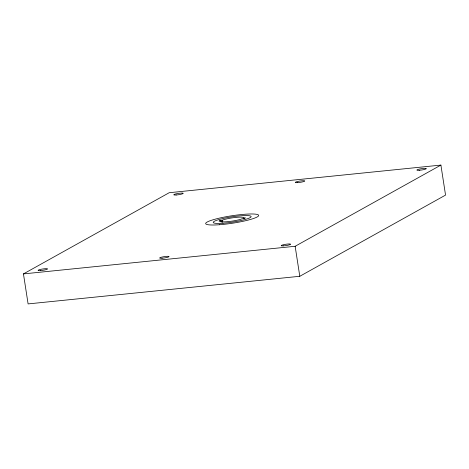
<?xml version="1.0" encoding="UTF-8"?>
<svg xmlns="http://www.w3.org/2000/svg" width="469" height="469" viewBox="0 0 469 469"><rect width="100%" height="100%" fill="white"/><g stroke="black" fill="none" stroke-linecap="round" stroke-linejoin="round"><path stroke-width="0.7" d="M23.45 273.902L169.209 192.712L440.901 165.088L445.55 195.098L299.791 276.288L28.099 303.912L23.45 273.902L295.148 246.278L440.901 165.088M222.23 220.219L220.295 220.418L219.035 221.116L220.975 220.917A11.502 1.6 -8.8 0 0 228.409 221.591A11.502 1.6 -8.8 0 0 242.121 218.771L244.062 218.572L245.316 217.874L243.382 218.067A11.502 1.6 -8.8 0 0 235.948 217.393A11.502 1.6 -8.8 0 0 222.23 220.219L222.564 222.365M295.148 246.278L299.791 276.288M220.975 220.917L221.192 222.347M219.351 224.745A26.833 3.734 -8.8 0 0 258.7 215.4A26.833 3.734 -8.8 0 0 218.478 218.337A26.833 3.734 -8.8 0 0 219.351 224.745M223.015 223.244A19.17 2.667 -8.8 0 0 251.12 216.567A19.17 2.667 -8.8 0 0 222.394 218.665A19.17 2.667 -8.8 0 0 223.015 223.244M176.192 194.998A4.79 0.668 -8.8 0 0 183.215 193.328A4.79 0.668 -8.8 0 0 176.033 193.849A4.79 0.668 -8.8 0 0 176.192 194.998M419.286 170.282A4.79 0.668 -8.8 0 0 426.315 168.611A4.79 0.668 -8.8 0 0 419.134 169.133A4.79 0.668 -8.8 0 0 419.286 170.282M40.486 270.584A4.79 0.668 -8.8 0 0 47.51 268.913A4.79 0.668 -8.8 0 0 40.328 269.441A4.79 0.668 -8.8 0 0 40.486 270.584M283.581 245.867A4.79 0.668 -8.8 0 0 290.61 244.197A4.79 0.668 -8.8 0 0 283.428 244.724A4.79 0.668 -8.8 0 0 283.581 245.867M162.034 258.226A4.79 0.668 -8.8 0 0 169.057 256.555A4.79 0.668 -8.8 0 0 161.875 257.082A4.79 0.668 -8.8 0 0 162.034 258.226M297.739 182.64A4.79 0.668 -8.8 0 0 304.768 180.97A4.79 0.668 -8.8 0 0 297.586 181.491A4.79 0.668 -8.8 0 0 297.739 182.64"/></g></svg>
